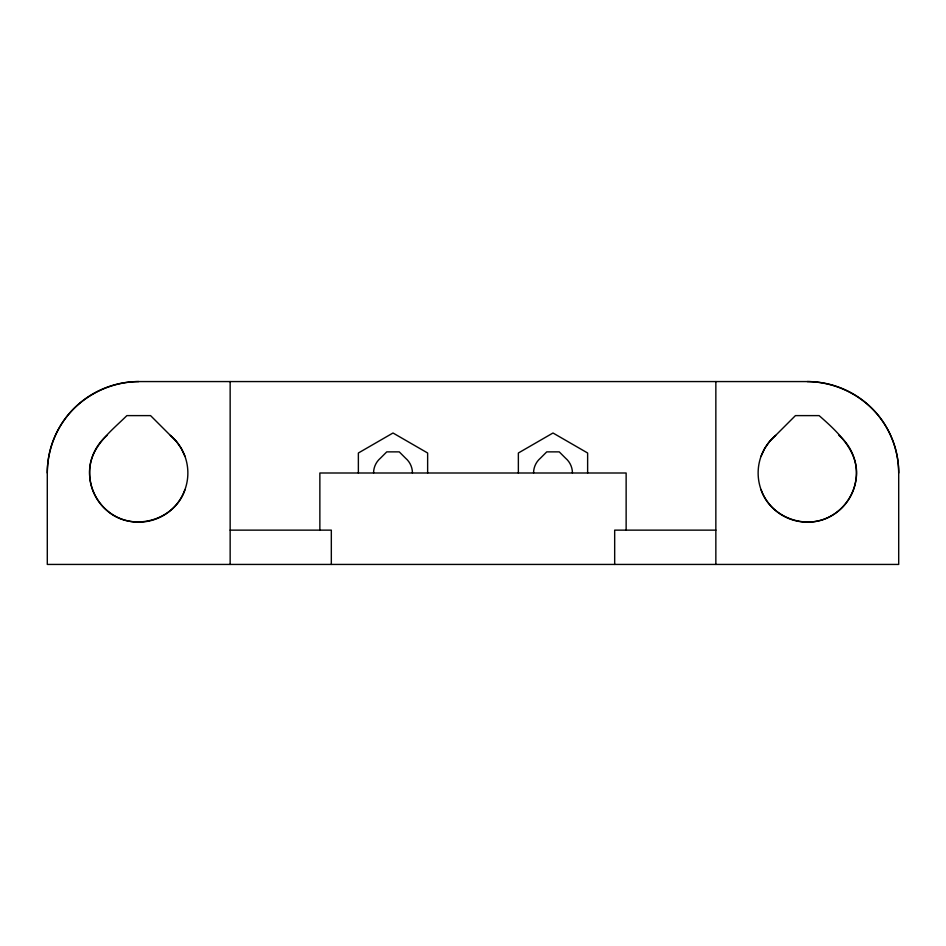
<?xml version="1.0" encoding="UTF-8"?>
<svg xmlns="http://www.w3.org/2000/svg" width="946" height="946" viewBox="0 0 946 946"><rect width="100%" height="100%" fill="white"/><g stroke="black" fill="none" stroke-linecap="round" stroke-linejoin="round"><path stroke-width="1.42" d="M184.908 489.803C174.667 520.998 131.589 532.539 107.135 510.639C96.208 501.333 89.693 487.356 89.586 473C88.782 447.789 110.812 431.482 126.882 415.613L150.568 415.613L176.37 441.415L181.277 448.428L184.908 456.197M761.092 456.197L764.723 448.428L769.63 441.415L795.432 415.613L819.118 415.613C837.967 432.156 861.558 453.441 855.669 481.538C853.067 495.645 844.222 508.286 831.841 515.558C806.69 530.919 770.493 517.746 761.092 489.803M138.731 381.569C112.018 381.77 86.003 393.903 68.691 414.23A90.851 89.894 -90 0 0 47.288 473L47.3 564.431L898.7 564.431L898.7 473A90.851 89.894 -90 0 0 877.297 414.242C860.009 393.891 833.97 381.782 807.269 381.569L138.731 381.569A91.431 91.431 0 0 0 47.3 473M230.15 530.138L331.325 530.138L331.325 564.431M715.85 530.138L614.675 530.138L614.675 564.431M715.85 381.569L715.85 564.431M626.134 530.138L626.134 473L319.866 473L319.866 530.138M587.632 473L587.632 453.004L552.996 432.996L518.361 453.004L518.361 473M427.639 473L427.639 453.004L393.004 432.996L358.368 453.004L358.368 473M230.15 381.569L230.15 564.431M807.269 381.569A91.431 91.431 0 0 1 898.7 473M533.568 473A19.428 19.428 0 0 1 540.509 458.112L546.753 451.869L559.24 451.869L565.483 458.112A19.428 19.428 0 0 1 572.425 473M838.865 435.361A49.145 49.145 0 0 1 843.016 506.725A49.145 49.145 0 0 1 771.534 506.725A49.145 49.145 0 0 1 775.685 435.361M170.315 435.361A49.145 49.145 0 0 1 174.466 506.725A49.145 49.145 0 0 1 102.984 506.725A49.145 49.145 0 0 1 107.135 435.361M373.575 473A19.428 19.428 0 0 1 380.517 458.112L386.76 451.869L399.247 451.869L405.491 458.112A19.428 19.428 0 0 1 412.432 473"/></g></svg>
